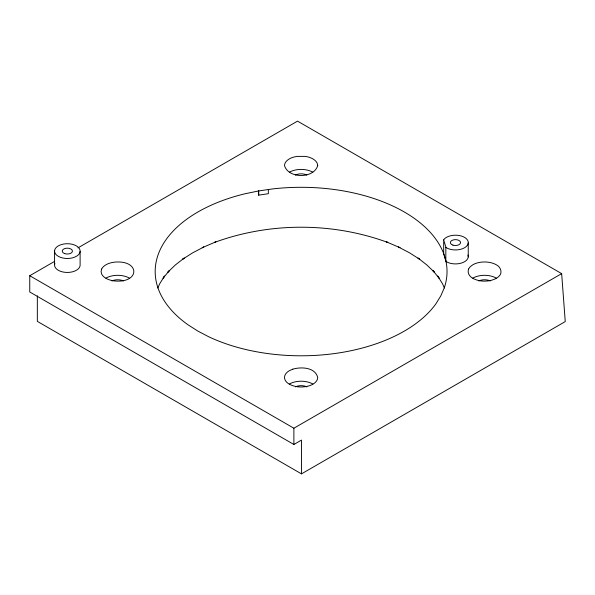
<?xml version="1.0" encoding="UTF-8"?>
<svg xmlns="http://www.w3.org/2000/svg" width="595" height="595" viewBox="0 0 595 595"><rect width="100%" height="100%" fill="white"/><g stroke="black" fill="none" stroke-linecap="round" stroke-linejoin="round"><path stroke-width="0.89" d="M157.846 287.995L159.609 283.934L164.503 276.043L163.134 278.163L169.397 270.517L167.76 272.279L175.391 264.931L184.227 258.044L182.524 259.294L192.631 252.853L203.787 247.014L202.196 247.691L215.881 241.838L214.483 242.425C269.773 222.151 332.449 222.151 387.739 242.425L386.341 241.838L400.026 247.691L398.434 247.014L409.591 252.853L419.698 259.294L417.995 258.044L426.831 264.931L434.462 272.279L432.825 270.517L439.088 278.163L437.719 276.043L442.613 283.934L444.376 287.995M443.677 239.867L444.748 238.565A12.785 7.378 0 0 1 463.327 236.75A12.785 7.378 0 0 1 464.844 247.594A12.785 7.378 0 0 1 445.997 247.52L443.677 239.867L443.677 253.834L445.997 261.488A12.785 7.378 0 0 0 461.304 263.109A12.785 7.378 0 0 0 467.975 254.995M37.336 295.819L37.336 321.374L301.472 473.873L301.472 440.099L293.885 444.48L29.75 291.981L29.75 275.723L54.651 261.346M77.982 247.87L297.522 121.127L561.658 273.626L565.25 321.583L301.472 473.873M29.75 275.723L293.885 428.221L561.658 273.626M444.227 255.114A145.924 84.245 0 0 0 272.644 188.92L258.751 190.928L245.266 193.717A145.924 84.245 0 0 0 188.31 324.996L197.927 331.125L208.54 336.673A145.924 84.245 0 0 0 435.927 303.792L440.731 296.005L444.227 287.987A145.924 84.245 0 0 0 444.502 255.924M268.338 189.545L268.338 193.717L258.438 195.167L258.438 190.995M468.243 242.946L468.243 256.914M445.834 247.386L445.834 261.354M293.885 428.221L293.885 444.48M258.751 190.928L258.751 195.101M80.109 251.469A12.785 7.378 0 0 1 60.4 257.293A12.785 7.378 0 0 1 61.516 244.53A12.785 7.378 0 0 1 80.109 251.469L80.109 265.437A12.785 7.378 0 0 1 65.584 272.376A12.785 7.378 0 0 1 54.881 263.421M54.576 250.726L54.576 264.693M289.378 384.02A16.593 9.58 0 0 1 312.844 384.02M295.365 386.847A8.94 5.162 0 0 1 306.856 386.847M472.809 278.118A16.593 9.58 0 0 1 496.282 278.118M478.796 280.944A8.94 5.162 0 0 1 490.295 280.944M289.378 172.215A16.593 9.58 0 0 1 312.844 172.215M295.365 175.034A8.94 5.162 0 0 1 306.856 175.034M105.94 278.118A16.593 9.58 0 0 1 129.412 278.118M111.927 280.944A8.94 5.162 0 0 1 123.425 280.944M101.648 269.066L101.083 271.551L101.648 274.027A16.593 9.58 0 0 0 117.676 281.13C139.178 281.405 139.178 261.696 117.676 261.971A16.593 9.58 0 0 0 101.648 269.066M317.708 165.648C313.818 178.775 288.404 178.775 284.514 165.648A16.593 9.58 0 0 1 292.814 157.348L296.816 156.388L305.406 156.388A16.593 9.58 0 0 1 317.708 165.648M468.518 269.066C465.997 277.805 477.852 281.309 484.546 281.13A16.593 9.58 0 0 0 498.922 276.34C502.924 272.815 500.655 266.776 496.282 264.775A16.593 9.58 0 0 0 472.809 264.775L470.176 266.761L468.518 269.066M292.814 369.16L289.378 370.678A16.593 9.58 0 0 0 289.378 384.229C295.492 387.449 302.855 387.724 309.407 385.753A16.593 9.58 0 0 0 317.708 377.453C315.201 367.241 301.174 366.676 292.814 369.16M452.921 245.125A5.11 2.945 0 0 0 460.582 242.574A5.11 2.945 0 0 0 452.921 240.016A5.11 2.945 0 0 0 452.921 245.125M64.788 253.649A5.11 2.945 0 0 0 72.449 251.097A5.11 2.945 0 0 0 64.788 248.546A5.11 2.945 0 0 0 64.788 253.649"/></g></svg>
